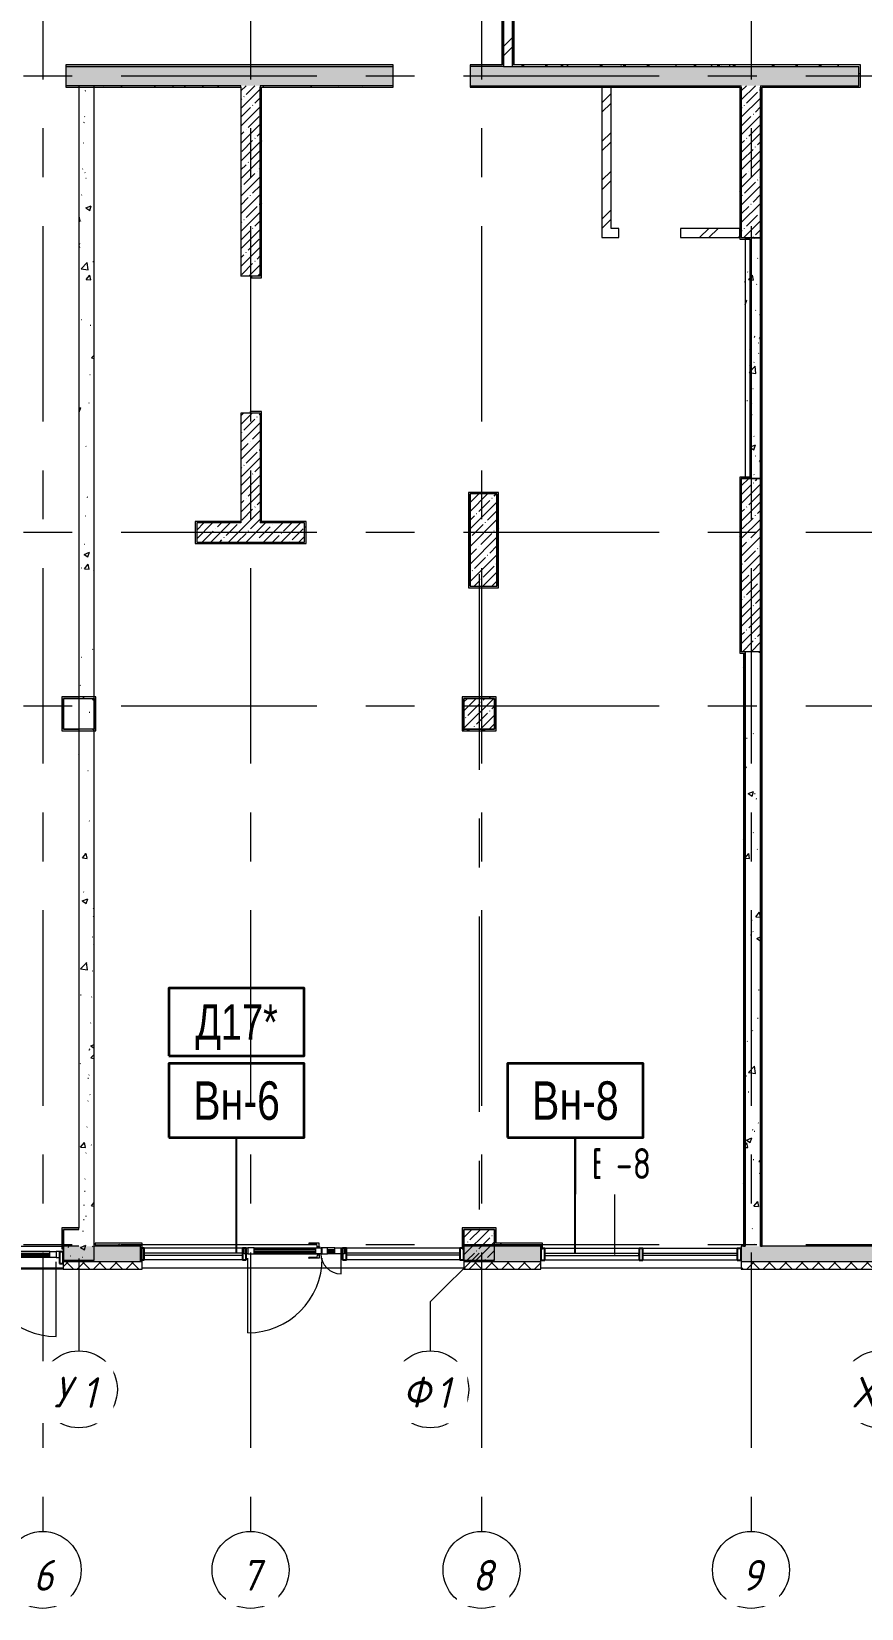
# Model space of a CAD drawing. Header units: metres. Extents: x 50 to 891, y -1294 to 247.
# Drawn here: x 688.5 to 742.4, y -1224.1 to -1121.7 of the extents above; entities that cross this region are included whole.
import ezdxf
from ezdxf.enums import TextEntityAlignment as Align

# ---------------------------------------------------------------- set-up
doc = ezdxf.new("R2010")
doc.units = ezdxf.units.M
doc.linetypes.add('Линия сетки', pattern=[22.225, 12.7, -3.175, 3.175, -3.175])
for name, color, linetype, lineweight in [('A-DETL-GENF', 1, 'Continuous', 9), ('A-DOOR', 1, 'Continuous', 9), ('A-GENM', 13, 'Continuous', 9), ('A-GLAZ-CURT', 1, 'Continuous', 9), ('A-GLAZ-CWMG', 1, 'Continuous', 9), ('S-GRID-IDEN', 9, 'Continuous', 9)]:
    doc.layers.add(name, color=color, linetype=linetype, lineweight=lineweight)
for name, color, linetype in [('ВИТРАЖИ', 1, 'Continuous'), ('ДВЕРИ', 5, 'Continuous'), ('МАРКИ', 3, 'Continuous'), ('ПЛАН', 8, 'Continuous')]:
    doc.layers.add(name, color=color, linetype=linetype)
doc.styles.add('ISOCPEUR_1', font='isocpeur.ttf', dxfattribs={"width": 0.8, "height": 250})
doc.styles.add('ISOCPEUR_I', font='isocpeui.ttf', dxfattribs={"width": 0.9, "height": 350})
pattern_1 = [(50, (788.372, -1465.799), (3.643683, -0.31878), [0.381, -4.191]), (355, (788.372, -1465.799), (-0.704858, 3.821138), [0.3048, -3.3528]), (100.451, (788.6755, -1465.8256), (2.93885, 3.502334), [0.3238, -3.5618]), (46.184, (788.372, -1464.783), (5.42158, -0.840855), [0.5715, -6.2865]), (96.636, (788.8237, -1464.853), (4.74805, 4.94855), [0.4857, -5.3427]), (351.184, (788.372, -1464.783), (4.7481, 4.94851), [0.4572, -5.0292]), (21, (788.88, -1465.037), (3.03229, -2.045303), [0.381, -4.191]), (326, (788.88, -1465.037), (1.23604, 3.683765), [0.3048, -3.3528]), (71.451, (789.1326, -1465.2074), (4.26834, 1.638427), [0.3238, -3.5618]), (37.5, (788.3719, -1465.799), (0.0617735, 1.6911006), [0.03353, -3.27863, 0.03353, -3.37007, -3.3655]), (37.5, (788.3719, -1465.799), (0.0617735, 1.6911006), [-6.71576, 0.03353, -3.33197]), (7.5, (788.3719, -1465.799), (1.336394, 2.003611), [0.03353, -1.90703, 0.03353, -3.20243, -1.2827]), (7.5, (788.3719, -1465.799), (1.336394, 2.003611), [-5.17652, 0.03353, -1.24917]), (327.5, (787.239, -1465.799), (2.7118167, -0.1145767), [0.03353, -1.23647, 0.03353, -9.18667]), (327.5, (787.239, -1465.799), (2.7118167, -0.1145767), [-1.30353, -3.92887, 0.03353, -5.22427]), (317.5, (786.731, -1465.799), (2.962585, 0.508536), [0.03353, -1.61747, 0.03353, -2.59791, -3.7338]), (317.5, (786.731, -1465.799), (2.962585, 0.508536), [-4.28244, 0.03353, -3.70027])]
pattern_2 = [(45, (788.3719, -1465.799), (-0.5702463, 0.5702463), []), (45, (788.9421, -1465.799), (-0.5702463, 0.5702463), [1.008065, -0.201615, 0.016765, -0.18485])]
pattern_3 = [(45, (788.3719, -1465.799), (-1.257236, 1.257236), []), (45, (788.3719, -1463.894), (-1.257236, 1.257236), [])]
pattern_4 = [(0, (788.3719, -1465.799), (2.032, 0.508), [0.16764, -1.35636, 0.16764, -1.35636, -8.128]), (0, (788.3719, -1465.799), (2.032, 0.508), [-3.048, 0.16764, -2.88036, 0.16764, -1.35636, -3.556]), (0, (788.3719, -1465.799), (2.032, 0.508), [-7.62, 0.16764, -0.84836, 0.16764, -2.37236]), (120, (789.1339, -1465.545), (-1.4559409, 1.5057636), [0.16764, -1.35636, 0.16764, -9.48436]), (120, (789.1339, -1465.545), (-1.4559409, 1.5057636), [-1.69164, -1.35636, 0.16764, -2.88036, -5.08]), (120, (789.1339, -1465.545), (-1.4559409, 1.5057636), [-6.096, 0.16764, -1.35636, 0.16764, -3.38836]), (120, (789.1339, -1465.545), (-1.4559409, 1.5057636), [-7.78764, -0.84836, 0.16764, -2.37236]), (240, (789.3879, -1464.529), (-0.5760591, -2.0137636), [0.16764, -1.35636, 0.16764, -9.48436]), (240, (789.3879, -1464.529), (-0.5760591, -2.0137636), [-1.69164, -1.35636, 0.16764, -2.88036, -5.08]), (240, (789.3879, -1464.529), (-0.5760591, -2.0137636), [-6.096, 0.16764, -1.35636, 0.16764, -3.38836]), (240, (789.3879, -1464.529), (-0.5760591, -2.0137636), [-7.78764, -0.84836, 0.16764, -2.37236])]

# ---------------------------------------------------------------- blocks, each defined once
blk = doc.blocks.new('Системная панель - С остеклением-7358533--1А')
at = {"layer": 'A-GLAZ-CURT', "lineweight": 18}
for p, q in [((612, 12), (-612, 12)), ((-612, 12), (-612, -13)), ((612, -13), (612, 12)), ((-612, -13), (612, -13))]:
    blk.add_line(p, q, dxfattribs=at)
blk = doc.blocks.new('Прямоугольный импост - 50 x 150 мм-2017272--1А')
at = {"layer": 'A-GLAZ-CWMG'}
for p, q in [((-358204, -45689), (-359429, -45689)), ((-358204, -45839), (-359429, -45839))]:
    blk.add_line(p, q, dxfattribs=at)
blk = doc.blocks.new('Прямоугольный импост - 50 x 150 мм-7358238--1А')
at = {"layer": 'A-GLAZ-CWMG', "lineweight": 25}
for p, q in [((0, 75), (-50, 75)), ((-50, 75), (-50, -75)), ((0, -75), (0, 75)), ((-50, -75), (0, -75))]:
    blk.add_line(p, q, dxfattribs=at)
blk = doc.blocks.new('Системная панель - С остеклением-7358538--1А')
at = {"layer": 'A-GLAZ-CURT', "lineweight": 18}
for p, q in [((613, 12), (-613, 12)), ((-613, 12), (-613, -12)), ((613, -12), (613, 12)), ((-613, -12), (613, -12))]:
    blk.add_line(p, q, dxfattribs=at)
blk = doc.blocks.new('Прямоугольный импост - 50 x 150 мм-6967607--1А')
at = {"layer": 'A-GLAZ-CWMG'}
for p, q in [((-356929, -45689), (-357649, -45689)), ((-356929, -45839), (-357649, -45839))]:
    blk.add_line(p, q, dxfattribs=at)
blk = doc.blocks.new('Прямоугольный импост - 50 x 150 мм-7358531--1А')
at = {"layer": 'A-GLAZ-CWMG'}
for p, q in [((-358009, -45689), (-358154, -45689)), ((-358009, -45839), (-358154, -45839))]:
    blk.add_line(p, q, dxfattribs=at)
blk = doc.blocks.new('Прямоугольный импост - 50 x 150 мм-7358237--1А')
at = {"layer": 'A-GLAZ-CWMG', "lineweight": 25}
for p, q in [((-50, 75), (0, 75)), ((-50, -75), (-50, 75)), ((0, 75), (0, -75)), ((0, -75), (-50, -75))]:
    blk.add_line(p, q, dxfattribs=at)
blk = doc.blocks.new('Прямоугольный импост - 50 x 150 мм-7358475--1А')
at = {"layer": 'A-GLAZ-CWMG', "lineweight": 25}
for p, q in [((-25, 75), (25, 75)), ((-25, -75), (-25, 75)), ((25, 75), (25, -75)), ((25, -75), (-25, -75))]:
    blk.add_line(p, q, dxfattribs=at)
blk = doc.blocks.new('Прямоугольный импост - 50 x 150 мм-1303775--1А')
at = {"layer": 'A-GLAZ-CWMG'}
for p, q in [((-357649, -45689), (-358009, -45689)), ((-357649, -45839), (-358009, -45839))]:
    blk.add_line(p, q, dxfattribs=at)
blk = doc.blocks.new('Прямоугольный импост - 50 x 150 мм-7388024--1А')
at = {"layer": 'A-GLAZ-CWMG', "lineweight": 25}
for p, q in [((-50, 75), (0, 75)), ((-50, -75), (-50, 75)), ((0, 75), (0, -75)), ((0, -75), (-50, -75))]:
    blk.add_line(p, q, dxfattribs=at)
blk = doc.blocks.new('Дверь полуторка - 1300 x 2440 П _для витража_-7385846--1А')
at = {"layer": 'A-DETL-GENF'}
for p, q in [((-606, -82), (-606, -5)), ((-606, -5), (-524, -5)), ((-524, -82), (-606, -82)), ((-524, -5), (-524, -82)), ((-524, -5), (281, -5)), ((276, -13), (-524, -13)), ((276, -19), (-524, -19)), ((-524, -35), (276, -35)), ((-524, -39), (276, -39)), ((276, -55), (-524, -55)), ((276, -61), (-524, -61)), ((-524, -82), (276, -82)), ((276, -5), (276, -82)), ((357, -5), (276, -5)), ((276, -82), (357, -82)), ((347, -82), (347, -5)), ((347, -5), (429, -5)), ((429, -82), (347, -82)), ((357, -82), (357, -5)), ((524, -5), (424, -5)), ((429, -5), (429, -82)), ((429, -13), (524, -13)), ((429, -19), (524, -19)), ((524, -35), (429, -35)), ((524, -39), (429, -39)), ((429, -55), (524, -55)), ((429, -61), (524, -61)), ((524, -82), (429, -82)), ((605, -5), (524, -5)), ((524, -5), (524, -82)), ((524, -82), (605, -82)), ((605, -82), (605, -5))]:
    blk.add_line(p, q, dxfattribs=at)
at = {"layer": 'A-DOOR'}
for p, q in [((-606, 1023), (-606, 55)), ((605, 258), (605, -5)), ((-651, -5), (-651, -82)), ((-606, -5), (-651, -5)), ((-651, -82), (-606, -82)), ((-606, -82), (-606, -5)), ((650, -5), (605, -5)), ((605, -5), (605, -82)), ((605, -82), (650, -82)), ((650, -82), (650, -5))]:
    blk.add_line(p, q, dxfattribs=at)
for centre, radius, start, end in [((-606, 55), 968, 360, 90), ((605, -5), 263, 90, 180)]:
    blk.add_arc(centre, radius, start, end, dxfattribs=at)
at = {"layer": 'A-GENM'}
for p, q in [((187, 52), (187, 46)), ((292, 43), (190, 43)), ((320, 55), (191, 55)), ((297, 11), (292, 43)), ((293, -5), (293, 11)), ((293, 11), (325, 11)), ((322, 11), (320, 55)), ((325, 11), (325, -5)), ((187, -139), (187, -133)), ((292, -130), (190, -130)), ((320, -142), (191, -142)), ((297, -98), (292, -130)), ((325, -5), (293, -5)), ((325, -82), (293, -82)), ((293, -82), (293, -98)), ((293, -98), (325, -98)), ((322, -98), (320, -142)), ((325, -98), (325, -82))]:
    blk.add_line(p, q, dxfattribs=at)
for centre, radius, start, end in [((191, 52), 3.06, 86.3413, 180), ((190, 46), 2.92, 180, 270), ((190, -133), 2.92, 90, 180), ((191, -139), 3.06, 180, 273.6587)]:
    blk.add_arc(centre, radius, start, end, dxfattribs=at)
blk = doc.blocks.new('Системная панель - С остеклением-7358233--1А')
at = {"layer": 'A-GLAZ-CURT', "lineweight": 18}
for p, q in [((637.5, 12.5), (-637.5, 12.5)), ((-637.5, 12.5), (-637.5, -12.5)), ((637.5, -12.5), (637.5, 12.5)), ((-637.5, -12.5), (637.5, -12.5))]:
    blk.add_line(p, q, dxfattribs=at)
blk = doc.blocks.new('Системная панель - С остеклением-7358275--1А')
at = {"layer": 'A-GLAZ-CURT', "lineweight": 18}
for p, q in [((738, 13), (-738, 13)), ((-738, 13), (-738, -12)), ((738, -12), (738, 13)), ((-738, -12), (738, -12))]:
    blk.add_line(p, q, dxfattribs=at)
blk = doc.blocks.new('Прямоугольный импост - 50 x 150 мм-7358204--1А')
at = {"layer": 'A-GLAZ-CWMG'}
for p, q in [((-352954, -45689), (-354229, -45689)), ((-352954, -45839), (-354229, -45839))]:
    blk.add_line(p, q, dxfattribs=at)
blk = doc.blocks.new('Прямоугольный импост - 50 x 150 мм-7358232--1А')
at = {"layer": 'A-GLAZ-CWMG', "lineweight": 25}
for p, q in [((-25, 75), (25, 75)), ((-25, -75), (-25, 75)), ((25, 75), (25, -75)), ((25, -75), (-25, -75))]:
    blk.add_line(p, q, dxfattribs=at)
blk = doc.blocks.new('Прямоугольный импост - 50 x 150 мм-1438536--1А')
at = {"layer": 'A-GLAZ-CWMG'}
for p, q in [((-350619, -45689), (-351604, -45689)), ((-350619, -45839), (-351604, -45839))]:
    blk.add_line(p, q, dxfattribs=at)
blk = doc.blocks.new('Прямоугольный импост - 50 x 150 мм-1446660--1А')
at = {"layer": 'A-GLAZ-CWMG'}
for p, q in [((-350129, -45689), (-350619, -45689)), ((-350129, -45839), (-350619, -45839))]:
    blk.add_line(p, q, dxfattribs=at)
blk = doc.blocks.new('Дверь полуторка - 1300 x 2440 П _для витража_-7385797--1А')
at = {"layer": 'A-DETL-GENF'}
for p, q in [((-524, 82), (-606, 82)), ((-606, 82), (-606, 5)), ((-606, 5), (-524, 5)), ((-524, 5), (-524, 82)), ((-524, 82), (276, 82)), ((276, 61), (-524, 61)), ((276, 55), (-524, 55)), ((-524, 39), (276, 39)), ((-524, 35), (276, 35)), ((276, 19), (-524, 19)), ((276, 13), (-524, 13)), ((-524, 5), (281, 5)), ((276, 5), (276, 82)), ((276, 82), (357, 82)), ((357, 5), (276, 5)), ((429, 82), (347, 82)), ((347, 82), (347, 5)), ((347, 5), (429, 5)), ((357, 82), (357, 5)), ((524, 5), (424, 5)), ((429, 5), (429, 82)), ((524, 82), (429, 82)), ((429, 61), (524, 61)), ((429, 55), (524, 55)), ((524, 39), (429, 39)), ((524, 35), (429, 35)), ((429, 19), (524, 19)), ((429, 13), (524, 13)), ((524, 5), (524, 82)), ((524, 82), (605, 82)), ((605, 5), (524, 5)), ((605, 82), (605, 5))]:
    blk.add_line(p, q, dxfattribs=at)
at = {"layer": 'A-DOOR'}
for p, q in [((-651, 5), (-651, 82)), ((-651, 82), (-606, 82)), ((-606, 5), (-651, 5)), ((-606, 82), (-606, 5)), ((605, 5), (605, 82)), ((605, 82), (650, 82)), ((650, 5), (605, 5)), ((605, -258), (605, 5)), ((650, 82), (650, 5)), ((-606, -1023), (-606, -55))]:
    blk.add_line(p, q, dxfattribs=at)
for centre, radius, start, end in [((605, 5), 263, 180, 270), ((-606, -55), 968, 270, 0)]:
    blk.add_arc(centre, radius, start, end, dxfattribs=at)
at = {"layer": 'A-GENM'}
for p, q in [((187, 139), (187, 133)), ((292, 130), (190, 130)), ((320, 142), (191, 142)), ((297, 98), (292, 130)), ((293, 82), (293, 98)), ((293, 98), (325, 98)), ((325, 82), (293, 82)), ((325, 5), (293, 5)), ((293, 5), (293, -11)), ((322, 98), (320, 142)), ((325, 98), (325, 82)), ((325, -11), (325, 5)), ((187, -52), (187, -46)), ((292, -43), (190, -43)), ((320, -55), (191, -55)), ((297, -11), (292, -43)), ((293, -11), (325, -11)), ((322, -11), (320, -55))]:
    blk.add_line(p, q, dxfattribs=at)
for centre, radius, start, end in [((191, 139), 3.06, 86.3413, 180), ((190, 133), 2.92, 180, 270), ((190, -46), 2.92, 90, 180), ((191, -52), 3.06, 180, 273.6587)]:
    blk.add_arc(centre, radius, start, end, dxfattribs=at)
blk = doc.blocks.new('Ось сетки - Заголовок сетки - Окружность 5 мм-84278--1А')
at = {"layer": 'S-GRID-IDEN'}
blk.add_circle((0, 0), 5, dxfattribs=at)

msp = doc.modelspace()

# ---------------------------------------------------------------- hatches: boundary and pattern name
at = {"layer": 'ПЛАН', "lineweight": 13}
h = msp.add_hatch(dxfattribs=at)
h.set_pattern_fill('FP_3', color=8, scale=0.005, style=0, pattern_type=2)
h.set_pattern_definition(pattern_3)
h.paths.add_polyline_path([(719.72, -1123.97), (719.72, -1115.52), (719.12, -1115.52), (719.12, -1123.97)])
h = msp.add_hatch(dxfattribs=at)
h.set_pattern_fill('FP_4', color=8, scale=0.005, style=0, pattern_type=2)
h.set_pattern_definition(pattern_4)
h.paths.add_polyline_path([(719.02, -1123.97), (719.12, -1123.97), (719.12, -1115.62), (719.02, -1115.62), (719.02, -1123.87)])
h = msp.add_hatch(dxfattribs=at)
h.set_pattern_fill('FP_4', color=8, scale=0.005, style=0, pattern_type=2)
h.set_pattern_definition(pattern_4)
h.paths.add_polyline_path([(719.72, -1123.97), (719.82, -1123.97), (719.82, -1115.62), (719.72, -1115.62), (719.72, -1119.12)])
h = msp.add_hatch(dxfattribs=at)
h.set_pattern_fill('FP_1', color=8, scale=0.005, style=0, pattern_type=2)
h.set_pattern_definition(pattern_2)
h.paths.add_polyline_path([(735.82, -1125.22), (742.2, -1125.22), (742.2, -1123.97), (716.95, -1123.97), (716.95, -1125.22), (734.57, -1125.22)])
h.paths.add_polyline_path([(711.95, -1125.22), (711.95, -1123.97), (690.7, -1123.97), (690.7, -1125.22), (703.4, -1125.22)])
h.paths.add_polyline_path([(685.7, -1125.22), (685.7, -1123.97), (660.7, -1123.97), (660.7, -1125.22), (683.55, -1125.22)])
h.paths.add_polyline_path([(655.65, -1125.22), (655.65, -1123.97), (649.75, -1123.97), (649.75, -1125.22), (654.04, -1125.22)])
h.paths.add_polyline_path([(642.2, -1125.22), (642.2, -1123.97), (637.32, -1123.97), (637.32, -1125.22), (641.7, -1125.22)])
h = msp.add_hatch(dxfattribs=at)
h.set_pattern_fill('FP_4', color=8, scale=0.005, style=0, pattern_type=2)
h.set_pattern_definition(pattern_4)
h.paths.add_polyline_path([(719.02, -1123.97), (719.02, -1123.87), (716.95, -1123.87), (716.95, -1123.97)])
h.paths.add_polyline_path([(711.95, -1123.97), (711.95, -1123.87), (690.7, -1123.87), (690.7, -1123.97), (703.4, -1123.97)])
h.paths.add_polyline_path([(685.7, -1123.97), (685.7, -1123.87), (669.82, -1123.87), (669.82, -1123.97), (678.72, -1123.97)])
h = msp.add_hatch(dxfattribs=at)
h.set_pattern_fill('FP_4', color=8, scale=0.005, style=0, pattern_type=2)
h.set_pattern_definition(pattern_4)
h.paths.add_polyline_path([(742.2, -1123.97), (742.3, -1123.97), (742.3, -1123.87), (719.82, -1123.87), (719.82, -1123.97), (740.42, -1123.97)])
h = msp.add_hatch(dxfattribs=at)
h.set_pattern_fill('FP_4', color=8, scale=0.005, style=0, pattern_type=2)
h.set_pattern_definition(pattern_4)
h.paths.add_polyline_path([(742.3, -1125.22), (742.3, -1123.97), (742.2, -1123.97), (742.2, -1125.22)])
h = msp.add_hatch(dxfattribs=at)
h.set_pattern_fill('FP_4', color=8, scale=0.005, style=0, pattern_type=2)
h.set_pattern_definition(pattern_4)
h.paths.add_polyline_path([(702.07, -1125.32), (702.07, -1125.22), (690.7, -1125.22), (690.7, -1125.32), (691.06, -1125.32)])
h.paths.add_polyline_path([(685.7, -1125.32), (685.7, -1125.22), (669.82, -1125.22), (669.82, -1125.32), (678.72, -1125.32)])
h = msp.add_hatch(dxfattribs=at)
h.set_pattern_fill('FP_2', color=8, scale=0.005, style=0, pattern_type=2)
h.set_pattern_definition(pattern_1)
h.paths.add_polyline_path([(692.55, -1200.61), (692.55, -1125.22), (691.55, -1125.22), (691.55, -1200.61)])
h = msp.add_hatch(dxfattribs=at)
h.set_pattern_fill('FP_1', color=8, scale=0.005, style=0, pattern_type=2)
h.set_pattern_definition(pattern_2)
h.paths.add_polyline_path([(702.07, -1137.59), (703.32, -1137.59), (703.32, -1125.22), (702.07, -1125.22), (702.07, -1129.38)])
h = msp.add_hatch(dxfattribs=at)
h.set_pattern_fill('FP_4', color=8, scale=0.005, style=0, pattern_type=2)
h.set_pattern_definition(pattern_4)
h.paths.add_polyline_path([(734.47, -1125.32), (734.57, -1125.32), (734.57, -1125.22), (716.95, -1125.22), (716.95, -1125.32), (734.25, -1125.32)])
h.paths.add_polyline_path([(711.95, -1125.32), (711.95, -1125.22), (703.32, -1125.22), (703.32, -1125.32), (703.42, -1125.32)])
h = msp.add_hatch(dxfattribs=at)
h.set_pattern_fill('FP_4', color=8, scale=0.005, style=0, pattern_type=2)
h.set_pattern_definition(pattern_4)
h.paths.add_polyline_path([(703.42, -1137.59), (703.42, -1125.32), (703.32, -1125.32), (703.32, -1137.59), (703.4, -1137.59)])
h = msp.add_hatch(dxfattribs=at)
h.set_pattern_fill('FP_3', color=8, scale=0.005, style=0, pattern_type=2)
h.set_pattern_definition(pattern_3)
h.paths.add_polyline_path([(726.12, -1134.49), (726.12, -1125.22), (725.52, -1125.22), (725.52, -1134.49)])
h = msp.add_hatch(dxfattribs=at)
h.set_pattern_fill('FP_4', color=8, scale=0.005, style=0, pattern_type=2)
h.set_pattern_definition(pattern_4)
h.paths.add_polyline_path([(734.47, -1135.19), (734.57, -1135.19), (734.57, -1125.32), (734.47, -1125.32), (734.47, -1135.09)])
h = msp.add_hatch(dxfattribs=at)
h.set_pattern_fill('FP_1', color=8, scale=0.005, style=0, pattern_type=2)
h.set_pattern_definition(pattern_2)
h.paths.add_polyline_path([(734.57, -1135.09), (735.82, -1135.09), (735.82, -1125.22), (734.57, -1125.22), (734.57, -1129.38)])
h = msp.add_hatch(dxfattribs=at)
h.set_pattern_fill('FP_4', color=8, scale=0.005, style=0, pattern_type=2)
h.set_pattern_definition(pattern_4)
h.paths.add_polyline_path([(735.92, -1125.32), (742.3, -1125.32), (742.3, -1125.22), (735.82, -1125.22), (735.82, -1125.32)])
h = msp.add_hatch(dxfattribs=at)
h.set_pattern_fill('FP_4', color=8, scale=0.005, style=0, pattern_type=2)
h.set_pattern_definition(pattern_4)
h.paths.add_polyline_path([(735.82, -1200.61), (735.92, -1200.61), (735.92, -1125.32), (735.82, -1125.32), (735.82, -1180.73)])
h = msp.add_hatch(dxfattribs=at)
h.set_pattern_fill('FP_3', color=8, scale=0.005, style=0, pattern_type=2)
h.set_pattern_definition(pattern_3)
h.paths.add_polyline_path([(730.62, -1135.09), (734.47, -1135.09), (734.47, -1134.49), (730.62, -1134.49)])
h.paths.add_polyline_path([(725.52, -1135.09), (726.62, -1135.09), (726.62, -1134.49), (725.52, -1134.49)])
h = msp.add_hatch(dxfattribs=at)
h.set_pattern_fill('FP_2', color=8, scale=0.005, style=0, pattern_type=2)
h.set_pattern_definition(pattern_1)
h.paths.add_polyline_path([(734.82, -1150.74), (735.82, -1150.74), (735.82, -1135.12), (734.82, -1135.12), (734.82, -1149.92)])
h = msp.add_hatch(dxfattribs=at)
h.set_pattern_fill('FP_4', color=8, scale=0.005, style=0, pattern_type=2)
h.set_pattern_definition(pattern_4)
h.paths.add_polyline_path([(735.22, -1150.74), (735.22, -1135.19), (735.12, -1135.19), (735.12, -1150.74)])
h = msp.add_hatch(dxfattribs=at)
h.set_pattern_fill('FP_1', color=8, scale=0.005, style=0, pattern_type=2)
h.set_pattern_definition(pattern_2)
h.paths.add_polyline_path([(702.07, -1153.62), (703.32, -1153.62), (703.32, -1146.49), (702.07, -1146.49), (702.07, -1149.92)])
h = msp.add_hatch(dxfattribs=at)
h.set_pattern_fill('FP_4', color=8, scale=0.005, style=0, pattern_type=2)
h.set_pattern_definition(pattern_4)
h.paths.add_polyline_path([(703.32, -1153.52), (703.42, -1153.52), (703.42, -1146.39), (703.32, -1146.39), (703.32, -1149.92)])
h = msp.add_hatch(dxfattribs=at)
h.set_pattern_fill('FP_4', color=8, scale=0.005, style=0, pattern_type=2)
h.set_pattern_definition(pattern_4)
h.paths.add_polyline_path([(735.12, -1150.74), (735.12, -1150.64), (734.47, -1150.64), (734.47, -1150.74), (734.57, -1150.74)])
h = msp.add_hatch(dxfattribs=at)
h.set_pattern_fill('FP_4', color=8, scale=0.005, style=0, pattern_type=2)
h.set_pattern_definition(pattern_4)
h.paths.add_polyline_path([(734.47, -1161.99), (734.57, -1161.99), (734.57, -1150.74), (734.47, -1150.74), (734.47, -1160.19)])
h = msp.add_hatch(dxfattribs=at)
h.set_pattern_fill('FP_1', color=8, scale=0.005, style=0, pattern_type=2)
h.set_pattern_definition(pattern_2)
h.paths.add_polyline_path([(734.57, -1161.99), (735.82, -1161.99), (735.82, -1150.74), (734.57, -1150.74), (734.57, -1160.19)])
h = msp.add_hatch(dxfattribs=at)
h.set_pattern_fill('FP_4', color=8, scale=0.005, style=0, pattern_type=2)
h.set_pattern_definition(pattern_4)
h.paths.add_polyline_path([(716.85, -1151.74), (718.7, -1151.74), (718.7, -1151.64), (716.85, -1151.64)])
h = msp.add_hatch(dxfattribs=at)
h.set_pattern_fill('FP_4', color=8, scale=0.005, style=0, pattern_type=2)
h.set_pattern_definition(pattern_4)
h.paths.add_polyline_path([(716.95, -1157.84), (716.95, -1151.74), (716.85, -1151.74), (716.85, -1157.84)])
h = msp.add_hatch(dxfattribs=at)
h.set_pattern_fill('FP_1', color=8, scale=0.005, style=0, pattern_type=2)
h.set_pattern_definition(pattern_2)
h.paths.add_polyline_path([(716.95, -1157.74), (718.7, -1157.74), (718.7, -1151.74), (716.95, -1151.74), (716.95, -1157.63)])
h = msp.add_hatch(dxfattribs=at)
h.set_pattern_fill('FP_4', color=8, scale=0.005, style=0, pattern_type=2)
h.set_pattern_definition(pattern_4)
h.paths.add_polyline_path([(718.7, -1157.84), (718.8, -1157.84), (718.8, -1151.64), (718.7, -1151.64), (718.7, -1157.74)])
h = msp.add_hatch(dxfattribs=at)
h.set_pattern_fill('FP_4', color=8, scale=0.005, style=0, pattern_type=2)
h.set_pattern_definition(pattern_4)
h.paths.add_polyline_path([(699.1, -1154.97), (699.2, -1154.97), (699.2, -1153.62), (699.1, -1153.62)])
h = msp.add_hatch(dxfattribs=at)
h.set_pattern_fill('FP_1', color=8, scale=0.005, style=0, pattern_type=2)
h.set_pattern_definition(pattern_2)
h.paths.add_polyline_path([(703.4, -1154.87), (706.2, -1154.87), (706.2, -1153.62), (699.2, -1153.62), (699.2, -1154.87)])
h = msp.add_hatch(dxfattribs=at)
h.set_pattern_fill('FP_4', color=8, scale=0.005, style=0, pattern_type=2)
h.set_pattern_definition(pattern_4)
h.paths.add_polyline_path([(703.32, -1153.62), (706.2, -1153.62), (706.2, -1153.52), (703.32, -1153.52)])
h = msp.add_hatch(dxfattribs=at)
h.set_pattern_fill('FP_4', color=8, scale=0.005, style=0, pattern_type=2)
h.set_pattern_definition(pattern_4)
h.paths.add_polyline_path([(706.2, -1154.97), (706.3, -1154.97), (706.3, -1153.52), (706.2, -1153.52), (706.2, -1154.87)])
h = msp.add_hatch(dxfattribs=at)
h.set_pattern_fill('FP_4', color=8, scale=0.005, style=0, pattern_type=2)
h.set_pattern_definition(pattern_4)
h.paths.add_polyline_path([(703.4, -1154.97), (706.2, -1154.97), (706.2, -1154.87), (702.7, -1154.87), (702.7, -1154.97)])
h = msp.add_hatch(dxfattribs=at)
h.set_pattern_fill('FP_4', color=8, scale=0.005, style=0, pattern_type=2)
h.set_pattern_definition(pattern_4)
h.paths.add_polyline_path([(734.82, -1200.61), (734.82, -1162.09), (734.72, -1162.09), (734.72, -1200.61)])
h = msp.add_hatch(dxfattribs=at)
h.set_pattern_fill('FP_2', color=8, scale=0.005, style=0, pattern_type=2)
h.set_pattern_definition(pattern_1)
h.paths.add_polyline_path([(735.82, -1200.61), (735.82, -1161.99), (734.82, -1161.99), (734.82, -1200.61)])
h = msp.add_hatch(dxfattribs=at)
h.set_pattern_fill('FP_4', color=8, scale=0.005, style=0, pattern_type=2)
h.set_pattern_definition(pattern_4)
h.paths.add_polyline_path([(690.55, -1165.02), (692.65, -1165.02), (692.65, -1164.92), (690.45, -1164.92), (690.45, -1165.02)])
h = msp.add_hatch(dxfattribs=at)
h.set_pattern_fill('FP_4', color=8, scale=0.005, style=0, pattern_type=2)
h.set_pattern_definition(pattern_4)
h.paths.add_polyline_path([(690.55, -1167.12), (690.55, -1165.02), (690.45, -1165.02), (690.45, -1167.12)])
h = msp.add_hatch(dxfattribs=at)
h.set_pattern_fill('FP_4', color=8, scale=0.005, style=0, pattern_type=2)
h.set_pattern_definition(pattern_4)
h.paths.add_polyline_path([(692.65, -1167.02), (692.65, -1165.02), (692.55, -1165.02), (692.55, -1167.02)])
h = msp.add_hatch(dxfattribs=at)
h.set_pattern_fill('FP_4', color=8, scale=0.005, style=0, pattern_type=2)
h.set_pattern_definition(pattern_4)
h.paths.add_polyline_path([(716.55, -1167.12), (716.55, -1164.92), (716.45, -1164.92), (716.45, -1167.12)])
h = msp.add_hatch(dxfattribs=at)
h.set_pattern_fill('FP_4', color=8, scale=0.005, style=0, pattern_type=2)
h.set_pattern_definition(pattern_4)
h.paths.add_polyline_path([(718.55, -1165.02), (718.55, -1164.92), (716.55, -1164.92), (716.55, -1165.02)])
h = msp.add_hatch(dxfattribs=at)
h.set_pattern_fill('FP_1', color=8, scale=0.005, style=0, pattern_type=2)
h.set_pattern_definition(pattern_2)
h.paths.add_polyline_path([(716.55, -1167.02), (718.55, -1167.02), (718.55, -1165.02), (716.55, -1165.02)])
h = msp.add_hatch(dxfattribs=at)
h.set_pattern_fill('FP_4', color=8, scale=0.005, style=0, pattern_type=2)
h.set_pattern_definition(pattern_4)
h.paths.add_polyline_path([(692.65, -1167.12), (692.65, -1167.02), (690.55, -1167.02), (690.55, -1167.12), (691.06, -1167.12)])
h = msp.add_hatch(dxfattribs=at)
h.set_pattern_fill('FP_4', color=8, scale=0.005, style=0, pattern_type=2)
h.set_pattern_definition(pattern_4)
h.paths.add_polyline_path([(716.55, -1167.12), (718.65, -1167.12), (718.65, -1167.02), (716.55, -1167.02)])
h = msp.add_hatch(dxfattribs=at)
h.set_pattern_fill('FP_2', color=8, scale=0.005, style=0, pattern_type=2)
h.set_pattern_definition(pattern_1)
h.paths.add_polyline_path([(690.55, -1201.52), (692.55, -1201.52), (692.55, -1200.61), (691.55, -1200.61), (691.55, -1199.52), (690.55, -1199.52), (690.55, -1201.27)])
h = msp.add_hatch(dxfattribs=at)
h.set_pattern_fill('FP_4', color=8, scale=0.005, style=0, pattern_type=2)
h.set_pattern_definition(pattern_4)
h.paths.add_polyline_path([(716.55, -1199.52), (718.55, -1199.52), (718.55, -1199.42), (716.45, -1199.42), (716.45, -1199.52)])
h = msp.add_hatch(dxfattribs=at)
h.set_pattern_fill('FP_4', color=8, scale=0.005, style=0, pattern_type=2)
h.set_pattern_definition(pattern_4)
h.paths.add_polyline_path([(716.55, -1200.77), (716.55, -1199.52), (716.45, -1199.52), (716.45, -1200.77)])
h = msp.add_hatch(dxfattribs=at)
h.set_pattern_fill('FP_1', color=8, scale=0.005, style=0, pattern_type=2)
h.set_pattern_definition(pattern_2)
h.paths.add_polyline_path([(716.55, -1201.52), (718.55, -1201.52), (718.55, -1199.52), (716.55, -1199.52)])
h = msp.add_hatch(dxfattribs=at)
h.set_pattern_fill('FP_2', color=8, scale=0.005, style=0, pattern_type=2)
h.set_pattern_definition(pattern_1)
h.paths.add_polyline_path([(768.54, -1201.61), (770.55, -1201.61), (770.55, -1200.61), (768.54, -1200.61), (768.54, -1201.27)])
h.paths.add_polyline_path([(747.55, -1201.61), (747.55, -1200.61), (734.55, -1200.61), (734.55, -1201.61), (740.42, -1201.61)])
h.paths.add_polyline_path([(716.55, -1201.61), (721.55, -1201.61), (721.55, -1200.61), (716.55, -1200.61)])
h.paths.add_polyline_path([(695.55, -1201.61), (695.55, -1200.61), (690.54, -1200.61), (690.54, -1201.61), (691.06, -1201.61)])
h.paths.add_polyline_path([(683.54, -1201.61), (683.54, -1200.61), (681.97, -1200.61), (681.97, -1201.61)])
h.paths.add_polyline_path([(669.55, -1201.61), (669.55, -1200.61), (664.55, -1200.61), (664.55, -1201.61), (666.38, -1201.61)])
h.paths.add_polyline_path([(639.55, -1201.61), (643.55, -1201.61), (643.55, -1200.61), (639.55, -1200.61), (639.55, -1201.27)])
h = msp.add_hatch(dxfattribs=at)
h.set_pattern_fill('FP_4', color=8, scale=0.005, style=0, pattern_type=2)
h.set_pattern_definition(pattern_4)
h.paths.add_polyline_path([(692.6, -1200.52), (695.55, -1200.52), (695.55, -1200.42), (692.6, -1200.42)])
h = msp.add_hatch(dxfattribs=at)
h.set_pattern_fill('FP_4', color=8, scale=0.005, style=0, pattern_type=2)
h.set_pattern_definition(pattern_4)
h.paths.add_polyline_path([(721.55, -1200.52), (721.55, -1200.42), (718.55, -1200.42), (718.55, -1200.52)])
h = msp.add_hatch(dxfattribs=at)
h.set_pattern_fill('FP_5', color=8, scale=0.005, style=0, pattern_type=2)
h.set_pattern_definition([(45, (788.3719, -1465.799), (-0.53033, 0.53033), []), (135, (788.3719, -1465.799), (-0.53033, -0.53033), [])])
h.paths.add_polyline_path([(770.55, -1202.11), (770.55, -1201.61), (768.54, -1201.61), (768.54, -1202.11)])
h.paths.add_polyline_path([(747.55, -1202.11), (747.55, -1201.61), (734.55, -1201.61), (734.55, -1202.11), (740.42, -1202.11)])
h.paths.add_polyline_path([(721.55, -1202.11), (721.55, -1201.61), (716.55, -1201.61), (716.55, -1202.11)])
h.paths.add_polyline_path([(695.55, -1202.11), (695.65, -1202.11), (695.65, -1201.61), (690.54, -1201.61), (690.54, -1202.11), (691.06, -1202.11)])
h.paths.add_polyline_path([(683.54, -1202.11), (683.54, -1201.61), (681.97, -1201.61), (681.97, -1202.11)])
h.paths.add_polyline_path([(669.55, -1202.11), (669.55, -1201.61), (664.55, -1201.61), (664.55, -1202.11), (666.38, -1202.11)])
h.paths.add_polyline_path([(639.55, -1202.11), (643.55, -1202.11), (643.55, -1201.61), (638.55, -1201.61), (638.55, -1202.11)])

# ---------------------------------------------------------------- linework, layer by layer
at = {"layer": 'ДВЕРИ', "color": 1, "lineweight": 35}
msp.add_lwpolyline([(697.39, -1188.25), (706.19, -1188.25), (706.19, -1183.85), (697.39, -1183.85)], close=True, dxfattribs=at)
at = {"layer": 'МАРКИ', "color": 1, "lineweight": 25}
msp.add_line((701.79, -1201.05), (701.79, -1193.55), dxfattribs=at)
at = {"layer": 'МАРКИ', "color": 1, "lineweight": 35}
msp.add_lwpolyline([(697.39, -1193.55), (706.19, -1193.55), (706.19, -1188.75), (697.39, -1188.75)], close=True, dxfattribs=at)
at = {"layer": 'ПЛАН', "color": 8, "linetype": 'Линия сетки', "lineweight": 13}
for p, q in [((689.2, -1067.66), (689.2, -1219.14)), ((702.7, -1067.66), (702.7, -1219.14)), ((717.7, -1067.66), (717.7, -1219.14)), ((735.2, -1067.66), (735.2, -1219.14)), ((795.9, -1124.59), (594.72, -1124.59)), ((795.9, -1154.24), (594.72, -1154.24)), ((795.9, -1154.24), (594.72, -1154.24)), ((691.55, -1156.96), (691.55, -1207.41)), ((717.55, -1156.96), (717.55, -1201.06)), ((795.9, -1165.52), (592.36, -1165.52)), ((795.9, -1200.52), (592.36, -1200.52))]:
    msp.add_line(p, q, dxfattribs=at)
at = {"layer": 'ПЛАН', "color": 8, "lineweight": 13}
for p, q in [((719.02, -1115.62), (719.02, -1123.87)), ((719.12, -1115.62), (719.12, -1123.97)), ((719.12, -1123.97), (719.12, -1115.62)), ((719.72, -1123.97), (719.72, -1115.62)), ((719.72, -1115.62), (719.72, -1123.97)), ((719.82, -1123.87), (719.82, -1115.62)), ((711.95, -1123.87), (690.7, -1123.87)), ((690.7, -1123.87), (690.7, -1123.97)), ((690.7, -1123.97), (690.7, -1125.22)), ((690.7, -1123.97), (711.95, -1123.97)), ((711.95, -1123.97), (711.95, -1123.87)), ((711.95, -1125.22), (711.95, -1123.97)), ((719.02, -1123.87), (716.95, -1123.87)), ((716.95, -1123.87), (716.95, -1123.97)), ((716.95, -1123.97), (716.95, -1125.32)), ((719.12, -1123.97), (716.95, -1123.97)), ((719.12, -1123.97), (742.2, -1123.97)), ((742.3, -1123.87), (719.82, -1123.87)), ((742.2, -1125.22), (742.2, -1123.97)), ((742.3, -1125.32), (742.3, -1123.87)), ((690.7, -1125.22), (690.7, -1125.32)), ((702.07, -1125.22), (690.7, -1125.22)), ((690.7, -1125.32), (702.07, -1125.32)), ((691.55, -1125.22), (691.55, -1165.02)), ((692.55, -1200.61), (692.55, -1125.22)), ((702.07, -1125.32), (702.07, -1125.22)), ((702.07, -1125.32), (702.07, -1137.59)), ((711.95, -1125.22), (703.32, -1125.22)), ((703.32, -1125.22), (703.32, -1125.32)), ((703.32, -1137.59), (703.32, -1125.32)), ((703.32, -1125.32), (703.32, -1137.59)), ((703.42, -1125.32), (711.95, -1125.32)), ((703.42, -1137.69), (703.42, -1125.32)), ((711.95, -1125.32), (711.95, -1125.22)), ((716.95, -1125.22), (734.57, -1125.22)), ((716.95, -1125.32), (734.47, -1125.32)), ((725.52, -1125.22), (725.52, -1135.09)), ((726.12, -1134.49), (726.12, -1125.22)), ((734.47, -1125.32), (734.47, -1134.49)), ((734.57, -1125.32), (734.57, -1125.22)), ((734.57, -1125.32), (734.57, -1135.09)), ((734.57, -1135.09), (734.57, -1125.32)), ((735.82, -1125.22), (742.2, -1125.22)), ((735.82, -1125.22), (735.82, -1125.32)), ((735.82, -1135.09), (735.82, -1125.32)), ((735.82, -1125.32), (735.82, -1200.61)), ((735.92, -1125.32), (742.3, -1125.32)), ((735.92, -1200.61), (735.92, -1125.32)), ((726.62, -1134.49), (726.12, -1134.49)), ((726.62, -1135.09), (726.62, -1134.49)), ((734.47, -1134.49), (730.62, -1134.49)), ((730.62, -1134.49), (730.62, -1135.09)), ((734.47, -1135.09), (734.47, -1134.49)), ((725.52, -1135.09), (726.62, -1135.09)), ((730.62, -1135.09), (734.47, -1135.09)), ((734.47, -1135.09), (734.47, -1135.19)), ((734.47, -1135.19), (735.12, -1135.19)), ((734.57, -1135.09), (735.22, -1135.09)), ((734.82, -1135.12), (734.82, -1150.74)), ((735.82, -1135.12), (734.82, -1135.12)), ((735.12, -1135.19), (735.12, -1150.74)), ((735.22, -1135.09), (735.82, -1135.09)), ((735.22, -1150.74), (735.22, -1135.09)), ((735.82, -1150.74), (735.82, -1135.12)), ((703.32, -1137.59), (702.07, -1137.59)), ((702.77, -1137.59), (702.77, -1137.69)), ((702.77, -1137.69), (703.42, -1137.69)), ((702.07, -1146.49), (702.07, -1153.62)), ((702.67, -1146.49), (702.07, -1146.49)), ((703.42, -1146.39), (702.67, -1146.39)), ((702.67, -1146.39), (702.67, -1146.49)), ((703.32, -1146.49), (702.67, -1146.49)), ((703.32, -1146.49), (703.32, -1153.62)), ((703.42, -1153.52), (703.42, -1146.39)), ((735.12, -1150.64), (734.47, -1150.64)), ((734.47, -1150.64), (734.47, -1162.09)), ((734.82, -1150.74), (734.57, -1150.74)), ((734.57, -1150.74), (734.57, -1161.99)), ((734.57, -1150.74), (735.12, -1150.74)), ((734.57, -1161.99), (734.57, -1150.74)), ((735.82, -1150.74), (734.82, -1150.74)), ((734.82, -1150.74), (735.82, -1150.74)), ((735.12, -1150.74), (735.12, -1150.64)), ((735.12, -1150.74), (735.22, -1150.74)), ((735.82, -1161.99), (735.82, -1150.74)), ((718.8, -1151.64), (716.85, -1151.64)), ((716.85, -1151.64), (716.85, -1157.84)), ((716.95, -1151.74), (716.95, -1157.74)), ((718.7, -1151.74), (716.95, -1151.74)), ((716.95, -1157.74), (716.95, -1151.74)), ((718.7, -1157.74), (718.7, -1151.74)), ((718.7, -1151.74), (718.7, -1157.74)), ((718.8, -1157.84), (718.8, -1151.64)), ((702.02, -1153.52), (699.1, -1153.52)), ((699.1, -1153.52), (699.1, -1154.97)), ((702.02, -1153.62), (699.2, -1153.62)), ((699.2, -1153.62), (699.2, -1154.87)), ((702.02, -1153.62), (702.02, -1153.52)), ((702.07, -1153.62), (702.02, -1153.62)), ((706.2, -1153.62), (703.32, -1153.62)), ((706.3, -1153.52), (703.42, -1153.52)), ((706.2, -1154.87), (706.2, -1153.62)), ((706.3, -1154.97), (706.3, -1153.52)), ((699.1, -1154.97), (706.3, -1154.97)), ((699.2, -1154.87), (706.2, -1154.87)), ((716.85, -1157.84), (718.8, -1157.84)), ((716.95, -1157.74), (718.7, -1157.74)), ((734.47, -1162.09), (734.72, -1162.09)), ((735.82, -1161.99), (734.57, -1161.99)), ((734.72, -1162.09), (734.72, -1200.61)), ((735.82, -1161.99), (734.82, -1161.99)), ((734.82, -1161.99), (734.82, -1200.61)), ((734.82, -1162.09), (734.82, -1161.99)), ((734.82, -1200.61), (734.82, -1162.09)), ((735.82, -1200.61), (735.82, -1161.99)), ((692.65, -1164.92), (690.45, -1164.92)), ((690.45, -1164.92), (690.45, -1167.12)), ((691.55, -1165.02), (690.55, -1165.02)), ((690.55, -1165.02), (690.55, -1167.02)), ((690.55, -1165.02), (692.55, -1165.02)), ((690.55, -1167.02), (690.55, -1165.02)), ((692.55, -1165.02), (692.55, -1167.02)), ((692.65, -1167.12), (692.65, -1164.92)), ((716.45, -1164.92), (716.45, -1167.12)), ((718.65, -1164.92), (716.45, -1164.92)), ((718.55, -1165.02), (716.55, -1165.02)), ((716.55, -1165.02), (716.55, -1167.02)), ((716.55, -1167.02), (716.55, -1165.02)), ((716.55, -1165.02), (718.55, -1165.02)), ((718.55, -1167.02), (718.55, -1165.02)), ((718.55, -1165.02), (718.55, -1167.02)), ((718.65, -1167.12), (718.65, -1164.92)), ((690.45, -1167.12), (692.65, -1167.12)), ((690.55, -1167.02), (691.55, -1167.02)), ((692.55, -1167.02), (690.55, -1167.02)), ((691.55, -1167.02), (691.55, -1199.42)), ((716.45, -1167.12), (718.65, -1167.12)), ((716.55, -1167.02), (718.55, -1167.02)), ((718.55, -1167.02), (716.55, -1167.02)), ((726.36, -1201.14), (726.36, -1196.02)), ((691.55, -1199.42), (690.45, -1199.42)), ((690.45, -1199.42), (690.45, -1200.77)), ((691.55, -1199.52), (690.55, -1199.52)), ((690.55, -1199.52), (690.55, -1201.52)), ((690.55, -1199.52), (691.55, -1199.52)), ((690.55, -1200.77), (690.55, -1199.52)), ((691.55, -1199.52), (691.55, -1199.42)), ((718.65, -1199.42), (716.45, -1199.42)), ((716.45, -1199.42), (716.45, -1200.77)), ((718.55, -1199.52), (716.55, -1199.52)), ((716.55, -1199.52), (716.55, -1201.52)), ((716.55, -1199.52), (718.55, -1199.52)), ((716.55, -1200.77), (716.55, -1199.52)), ((718.55, -1201.52), (718.55, -1199.52)), ((718.55, -1199.52), (718.55, -1200.52)), ((718.65, -1200.42), (718.65, -1199.42)), ((683.55, -1200.61), (690.45, -1200.61)), ((691.55, -1200.61), (690.54, -1200.61)), ((690.54, -1200.61), (690.54, -1202.11)), ((695.55, -1200.61), (692.55, -1200.61)), ((692.55, -1201.52), (692.55, -1200.61)), ((695.65, -1200.42), (692.6, -1200.42)), ((692.6, -1200.42), (692.6, -1200.52)), ((692.6, -1200.52), (695.55, -1200.52)), ((695.55, -1200.52), (695.55, -1200.61)), ((695.55, -1201.61), (695.55, -1200.61)), ((695.65, -1202.11), (695.65, -1200.42)), ((721.55, -1200.61), (716.55, -1200.61)), ((716.55, -1200.61), (716.55, -1202.11)), ((718.55, -1200.52), (721.55, -1200.52)), ((721.65, -1200.42), (718.65, -1200.42)), ((721.55, -1200.52), (721.55, -1200.77)), ((721.55, -1202.11), (721.55, -1200.61)), ((721.65, -1200.77), (721.65, -1200.42)), ((734.72, -1200.61), (734.55, -1200.61)), ((734.55, -1200.61), (734.55, -1202.11)), ((734.72, -1200.61), (734.82, -1200.61)), ((735.82, -1200.61), (735.92, -1200.61)), ((747.55, -1200.61), (735.92, -1200.61)), ((690.45, -1200.77), (690.55, -1200.77)), ((690.54, -1201.61), (695.65, -1201.61)), ((690.55, -1201.52), (692.55, -1201.52)), ((717.55, -1201.06), (714.37, -1204.23)), ((716.45, -1200.77), (716.55, -1200.77)), ((716.55, -1201.52), (718.55, -1201.52)), ((716.55, -1201.61), (721.55, -1201.61)), ((721.55, -1200.77), (721.65, -1200.77)), ((734.55, -1201.61), (747.55, -1201.61)), ((683.54, -1202.02), (690.54, -1202.02)), ((690.54, -1202.11), (683.54, -1202.11)), ((690.54, -1202.11), (695.65, -1202.11)), ((695.65, -1202.02), (716.55, -1202.02)), ((716.55, -1202.11), (721.55, -1202.11)), ((721.55, -1202.02), (734.55, -1202.02)), ((734.55, -1202.11), (747.55, -1202.11)), ((714.37, -1204.23), (714.37, -1207.41))]:
    msp.add_line(p, q, dxfattribs=at)

# ---------------------------------------------------------------- block references
at = {"layer": 'ВИТРАЖИ', "color": 1, "lineweight": 70, "extrusion": (0, 0, -1), "xscale": 0.005, "yscale": 0.005, "zscale": 0.005}
for name, p, rotation in [('Прямоугольный импост - 50 x 150 мм-7388024--1А', (-690.54, -1201.36), 179.9999884188508), ('Прямоугольный импост - 50 x 150 мм-7358232--1А', (-702.3, -1201.12), 179.9999884503642), ('Прямоугольный импост - 50 x 150 мм-7358232--1А', (-708.8, -1201.12), 179.9999884503642), ('Прямоугольный импост - 50 x 150 мм-7358237--1А', (-716.55, -1201.12), 179.9999884503642), ('Прямоугольный импост - 50 x 150 мм-7358475--1А', (-728.05, -1201.14), 179.9999884503642), ('Прямоугольный импост - 50 x 150 мм-7358237--1А', (-734.55, -1201.14), 179.9999884503642)]:
    msp.add_blockref(name, p, dxfattribs=dict(at, rotation=rotation))
at = {"layer": 'ВИТРАЖИ', "color": 1, "lineweight": 70, "xscale": 0.005, "yscale": 0.005, "zscale": 0.005}
for name, p, rotation in [('Прямоугольный импост - 50 x 150 мм-7358238--1А', (695.55, -1201.12), 180.0000115496356), ('Системная панель - С остеклением-7358233--1А', (698.98, -1201.12), 1.154963581e-05), ('Системная панель - С остеклением-7358275--1А', (712.61, -1201.12), 1.154963581e-05), ('Прямоугольный импост - 50 x 150 мм-7358238--1А', (721.55, -1201.14), 180.0000115496356), ('Системная панель - С остеклением-7358533--1А', (724.86, -1201.14), 1.154963581e-05), ('Системная панель - С остеклением-7358538--1А', (731.23, -1201.14), 1.154963581e-05)]:
    msp.add_blockref(name, p, dxfattribs=dict(at, rotation=rotation))
for name, p in [('Прямоугольный импост - 50 x 150 мм-7358204--1А', (2466.94, -972.3)), ('Прямоугольный импост - 50 x 150 мм-1438536--1А', (2466.94, -972.3)), ('Прямоугольный импост - 50 x 150 мм-1446660--1А', (2466.94, -972.3)), ('Прямоугольный импост - 50 x 150 мм-2017272--1А', (2518.94, -972.32)), ('Прямоугольный импост - 50 x 150 мм-7358531--1А', (2518.94, -972.32)), ('Прямоугольный импост - 50 x 150 мм-1303775--1А', (2518.94, -972.32)), ('Прямоугольный импост - 50 x 150 мм-6967607--1А', (2518.94, -972.32))]:
    msp.add_blockref(name, p, dxfattribs=at)
at = {"layer": 'ПЛАН', "color": 8, "lineweight": 13}
for name, p, xscale, yscale, zscale, rotation in [('Дверь полуторка - 1300 x 2440 П _для витража_-7385797--1А', (705.55, -1201.12), 0.005, 0.005, 0.005, 1.154963581e-05), ('Дверь полуторка - 1300 x 2440 П _для витража_-7385846--1А', (687.05, -1201.36), 0.005, 0.005, 0.005, 180.0000115811491), ('Ось сетки - Заголовок сетки - Окружность 5 мм-84278--1А', (691.55, -1209.91), 0.4999999999999999, 0.4999999999999999, 0.4999999999999999, 180.0000115811491), ('Ось сетки - Заголовок сетки - Окружность 5 мм-84278--1А', (714.37, -1209.91), 0.4999999999999999, 0.4999999999999999, 0.4999999999999999, 180.0000115811491), ('Ось сетки - Заголовок сетки - Окружность 5 мм-84278--1А', (743.55, -1209.91), 0.4999999999999999, 0.4999999999999999, 0.4999999999999999, 180.0000115811491), ('Ось сетки - Заголовок сетки - Окружность 5 мм-84278--1А', (689.2, -1221.64), 0.4999999999999999, 0.4999999999999999, 0.4999999999999999, 180.0000115811491), ('Ось сетки - Заголовок сетки - Окружность 5 мм-84278--1А', (702.7, -1221.64), 0.4999999999999999, 0.4999999999999999, 0.4999999999999999, 180.0000115811491), ('Ось сетки - Заголовок сетки - Окружность 5 мм-84278--1А', (717.7, -1221.64), 0.4999999999999999, 0.4999999999999999, 0.4999999999999999, 180.0000115811491), ('Ось сетки - Заголовок сетки - Окружность 5 мм-84278--1А', (735.2, -1221.64), 0.4999999999999999, 0.4999999999999999, 0.4999999999999999, 180.0000115811491)]:
    msp.add_blockref(name, p, dxfattribs=dict(at, xscale=xscale, yscale=yscale, zscale=zscale, rotation=rotation))

# ---------------------------------------------------------------- texts
at = {"layer": 'ДВЕРИ', "color": 1, "lineweight": 25, "width": 0.8}
msp.add_text('Д17*', height=2.3, dxfattribs=at).set_placement((701.79, -1186.05), align=Align.MIDDLE_CENTER)
at = {"layer": 'МАРКИ', "color": 1, "lineweight": 25, "width": 0.8}
for s, p in [('Вн-6', (701.79, -1191.15)), ('Вн-8', (723.79, -1191.15))]:
    msp.add_text(s, height=2.5, dxfattribs=at).set_placement(p, align=Align.MIDDLE_CENTER)

# ---------------------------------------------------------------- next in the draw order: texts
at = {"layer": 'ПЛАН', "color": 8, "lineweight": 13, "char_height": 2, "attachment_point": 1, "bg_fill": 2}
for s, insert, width, style in [('ВН', (724.83, -1194.24), 1.924, 'ISOCPEUR_1'), ('\\fISOCPEUR|b0|i1|c204|p34|;\\W.9;У', (689.92, -1209.09), 1.5873, 'ISOCPEUR_I'), ('\\fISOCPEUR|b0|i1|c204|p34|;\\W.9;Ф', (712.58, -1209.09), 1.9842, 'ISOCPEUR_I'), ('\\fISOCPEUR|b0|i1|c204|p34|;\\W.9;Х', (741.83, -1209.09), 1.8038, 'ISOCPEUR_I'), ('\\fISOCPEUR|b0|i1|c204|p34|;\\W.9;6', (688.6, -1220.99), 1.407, 'ISOCPEUR_I'), ('\\fISOCPEUR|b0|i1|c204|p34|;\\W.9;7', (702.1, -1220.99), 1.407, 'ISOCPEUR_I'), ('\\fISOCPEUR|b0|i1|c204|p34|;\\W.9;8', (717.1, -1220.99), 1.407, 'ISOCPEUR_I'), ('\\fISOCPEUR|b0|i1|c204|p34|;\\W.9;9', (734.6, -1220.99), 1.407, 'ISOCPEUR_I')]:
    msp.add_mtext(s, dxfattribs=dict(at, insert=insert, width=width, style=style))

# ---------------------------------------------------------------- next in the draw order: linework, layer by layer
at = {"layer": 'МАРКИ', "color": 1, "lineweight": 25}
msp.add_line((723.79, -1201.05), (723.79, -1193.55), dxfattribs=at)

# ---------------------------------------------------------------- next in the draw order: texts
at = {"layer": 'ПЛАН', "color": 8, "lineweight": 13, "char_height": 2, "attachment_point": 1, "bg_fill": 2}
for s, insert, width, style in [('-8', (726.42, -1194.24), 1.7316, 'ISOCPEUR_1'), ('\\fISOCPEUR|b0|i1|c204|p34|;\\W.9;1', (691.77, -1209.12), 1.0101, 'ISOCPEUR_I'), ('\\fISOCPEUR|b0|i1|c204|p34|;\\W.9;1', (714.76, -1209.12), 1.0101, 'ISOCPEUR_I')]:
    msp.add_mtext(s, dxfattribs=dict(at, insert=insert, width=width, style=style))

# ---------------------------------------------------------------- next in the draw order: linework, layer by layer
at = {"layer": 'МАРКИ', "color": 1, "lineweight": 35}
msp.add_lwpolyline([(719.39, -1193.55), (728.19, -1193.55), (728.19, -1188.75), (719.39, -1188.75)], close=True, dxfattribs=at)

doc.saveas('drawing.dxf')
